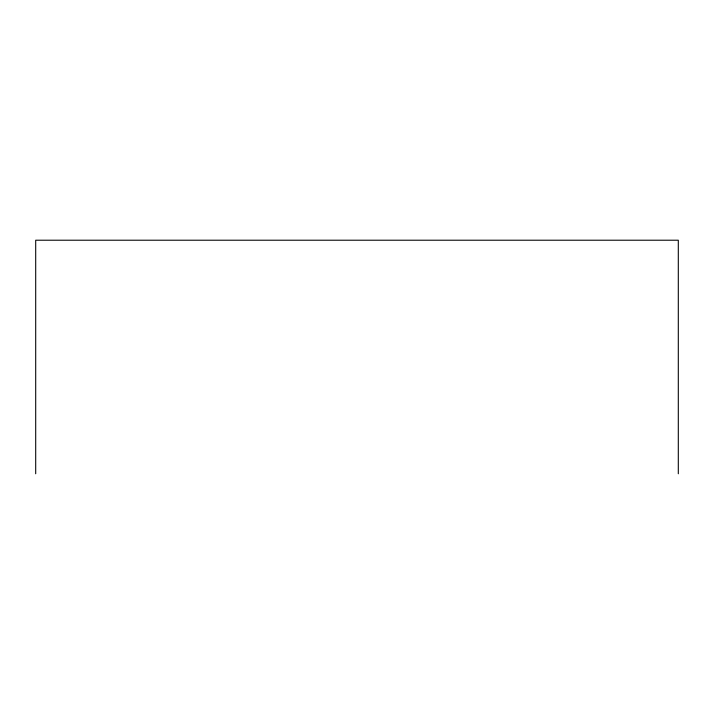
<?xml version="1.0" encoding="UTF-8"?>
<svg xmlns="http://www.w3.org/2000/svg" width="714" height="714" viewBox="0 0 714 714"><rect width="100%" height="100%" fill="white"/><g stroke="black" fill="none" stroke-linecap="round" stroke-linejoin="round"><path stroke-width="1.07" d="M678.3 473.784L678.3 240.216L35.7 240.216L35.7 473.784"/></g></svg>
